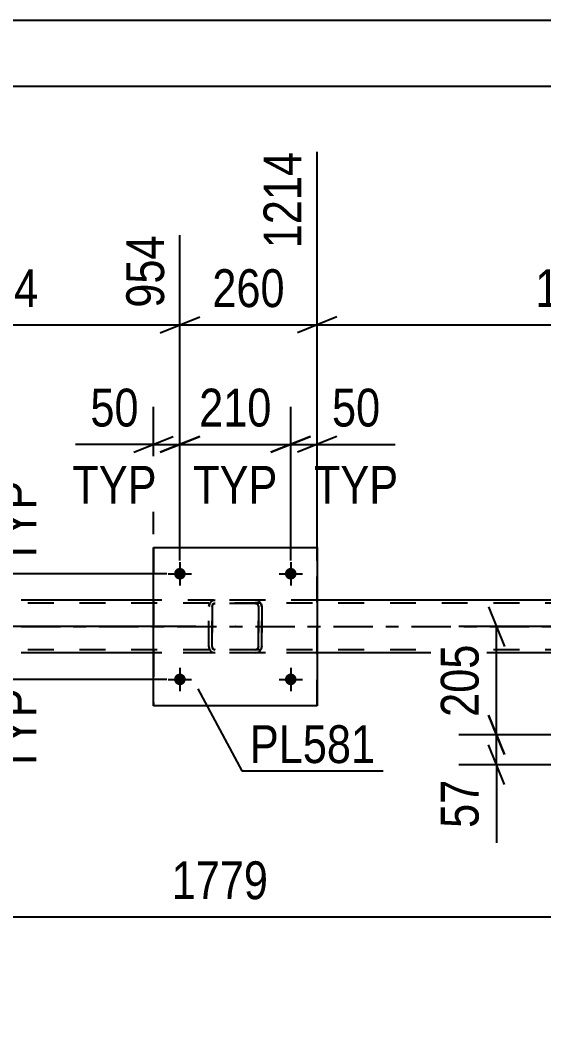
# Model space of a CAD drawing. Header units: millimetres. Extents: x -110 to 731, y -430 to 164.
# Drawn here: x -9.7 to 29.9, y 86.8 to 163.9 of the extents above; entities that cross this region are included whole.
import ezdxf

# ---------------------------------------------------------------- set-up
doc = ezdxf.new("R2010")
doc.units = ezdxf.units.MM
doc.linetypes.add('DXK_LINE_DOT2', pattern=[3.9198, 1.9599, -1.9599])
doc.linetypes.add('DXK_LINE_DOT3', pattern=[5.9187, 2.979, -0.9799, 0.9799, -0.9799])
doc.styles.add('Arial Narrow', font='ARIALN.TTF', dxfattribs={"height": 0.2})

# ---------------------------------------------------------------- blocks, each defined once
blk = doc.blocks.new('Unknown-570343290-53952')
at = {"color": 5, "linetype": 'Continuous'}
for p, q in [((730.868, 163.914), (-110.132, 163.914)), ((725.868, 158.914), (-105.132, 158.914))]:
    blk.add_line(p, q, dxfattribs=at)
blk = doc.blocks.new('Part-570343290-68815 - 68787')
at = {"color": 2, "linetype": 'Continuous'}
for p, q in [((0.355, 120.008), (-9.683, 120.008)), ((51.117, 120.008), (12.755, 120.008)), ((0.355, 116.008), (-9.683, 116.008)), ((30.886, 116.008), (12.755, 116.008))]:
    blk.add_line(p, q, dxfattribs=at)
at = {"color": 7, "linetype": 'DXK_LINE_DOT2'}
for p, q in [((651.322, 119.768), (-9.683, 119.768)), ((12.755, 120.008), (0.355, 120.008)), ((651.322, 116.248), (-9.683, 116.248)), ((651.322, 116.008), (0.355, 116.008)), ((12.755, 116.008), (0.355, 116.008))]:
    blk.add_line(p, q, dxfattribs=at)
at = {"color": 7, "linetype": 'DXK_LINE_DOT3'}
blk.add_line((-9.683, 118.008), (651.322, 118.008), dxfattribs=at)
blk = doc.blocks.new('Part-570343290-68889 - 68787')
at = {"color": 7, "linetype": 'DXK_LINE_DOT2'}
for p, q in [((4.553, 119.526), (4.59, 119.71)), ((4.553, 119.526), (4.555, 119.526)), ((4.553, 116.486), (4.553, 119.526)), ((4.591, 119.71), (4.555, 119.526)), ((4.555, 116.486), (4.555, 119.526)), ((4.811, 119.618), (4.793, 119.526)), ((4.795, 119.526), (4.793, 119.526)), ((4.793, 119.526), (4.793, 116.486)), ((4.795, 119.526), (4.813, 119.618)), ((4.795, 116.486), (4.795, 119.526)), ((4.863, 119.696), (4.811, 119.618)), ((4.813, 119.618), (4.865, 119.696)), ((4.849, 119.97), (5.033, 120.006)), ((4.849, 119.97), (4.851, 119.97)), ((5.035, 120.006), (4.851, 119.97)), ((4.941, 119.748), (4.863, 119.696)), ((4.865, 119.696), (4.943, 119.748)), ((5.033, 119.766), (4.941, 119.748)), ((4.943, 119.748), (5.035, 119.766)), ((8.075, 120.006), (5.033, 120.006)), ((8.075, 119.766), (5.033, 119.766)), ((8.073, 120.006), (8.257, 119.97)), ((8.165, 119.748), (8.073, 119.766)), ((8.258, 119.97), (8.075, 120.006)), ((8.075, 119.766), (8.166, 119.748)), ((8.165, 119.748), (8.166, 119.748)), ((8.243, 119.696), (8.165, 119.748)), ((8.166, 119.748), (8.244, 119.696)), ((8.295, 119.618), (8.243, 119.696)), ((8.244, 119.696), (8.296, 119.618)), ((8.313, 119.526), (8.295, 119.618)), ((8.296, 119.618), (8.315, 119.526)), ((8.315, 119.526), (8.313, 119.526)), ((8.313, 119.526), (8.313, 116.486)), ((8.315, 116.486), (8.315, 119.526)), ((8.517, 119.71), (8.553, 119.526)), ((8.555, 119.526), (8.518, 119.71)), ((8.555, 119.526), (8.553, 119.526)), ((8.553, 119.526), (8.553, 116.486)), ((8.555, 116.486), (8.555, 119.526)), ((4.555, 116.486), (4.553, 116.486)), ((4.59, 116.303), (4.553, 116.486)), ((4.555, 116.486), (4.591, 116.303)), ((4.793, 116.486), (4.795, 116.486)), ((4.793, 116.486), (4.811, 116.395)), ((4.813, 116.395), (4.795, 116.486)), ((8.295, 116.395), (8.313, 116.486)), ((8.315, 116.486), (8.296, 116.395)), ((8.313, 116.486), (8.315, 116.486)), ((8.553, 116.486), (8.517, 116.303)), ((8.518, 116.303), (8.555, 116.486)), ((8.553, 116.486), (8.555, 116.486)), ((4.811, 116.395), (4.863, 116.317)), ((4.865, 116.317), (4.813, 116.395)), ((4.849, 116.043), (4.851, 116.043)), ((5.033, 116.006), (4.849, 116.043)), ((4.851, 116.043), (5.035, 116.006)), ((4.863, 116.317), (4.941, 116.265)), ((4.943, 116.265), (4.865, 116.317)), ((4.941, 116.265), (5.033, 116.246)), ((5.035, 116.246), (4.943, 116.265)), ((8.075, 116.246), (5.033, 116.246)), ((8.075, 116.006), (5.033, 116.006)), ((8.073, 116.246), (8.165, 116.265)), ((8.257, 116.043), (8.073, 116.006)), ((8.166, 116.265), (8.075, 116.246)), ((8.075, 116.006), (8.258, 116.043)), ((8.165, 116.265), (8.243, 116.317)), ((8.165, 116.265), (8.166, 116.265)), ((8.244, 116.317), (8.166, 116.265)), ((8.243, 116.317), (8.295, 116.395)), ((8.296, 116.395), (8.244, 116.317))]:
    blk.add_line(p, q, dxfattribs=at)
at = {"color": 7, "linetype": 'DXK_LINE_DOT3'}
blk.add_line((6.557, 118.006), (6.551, 118.006), dxfattribs=at)
at = {"color": 7, "linetype": 'DXK_LINE_DOT2'}
for centre, start, end in [((5.033, 119.526), 112.5, 157.5), ((5.035, 119.526), 112.5, 157.5), ((8.073, 119.526), 22.5, 67.5), ((8.075, 119.526), 22.5, 67.5), ((5.033, 116.486), 202.5, 247.5), ((5.035, 116.486), 202.5, 247.5), ((8.073, 116.486), 292.5, 337.5), ((8.075, 116.486), 292.5, 337.5)]:
    blk.add_arc(centre, 0.48, start, end, dxfattribs=at)
blk = doc.blocks.new('Part-570343290-68890 - 68787')
at = {"color": 2, "linetype": 'Continuous'}
for p, q in [((0.355, 112.006), (0.355, 124.006)), ((0.355, 124.006), (0.355, 124.006)), ((0.355, 124.006), (12.755, 124.006)), ((12.755, 124.006), (12.755, 112.006)), ((0.355, 112.006), (0.355, 112.006)), ((12.755, 112.006), (0.355, 112.006))]:
    blk.add_line(p, q, dxfattribs=at)
at = {"color": 7, "linetype": 'DXK_LINE_DOT2'}
for p, q in [((0.355, 124.006), (0.355, 112.006)), ((0.355, 124.006), (0.355, 124.006)), ((12.755, 112.006), (12.755, 124.006)), ((0.355, 112.006), (0.355, 112.006))]:
    blk.add_line(p, q, dxfattribs=at)
blk = doc.blocks.new('Bolt-570343290-68954 - 68787')
at = {"linetype": 'Continuous'}
for points in [[(1.915, 114.007), (1.924, 114.099), (1.953, 114.186), (1.999, 114.266), (2.06, 114.334), (2.135, 114.388), (2.219, 114.426), (2.309, 114.445), (2.401, 114.445), (2.491, 114.426), (2.575, 114.388), (2.649, 114.334), (2.711, 114.266), (2.757, 114.186), (2.785, 114.099), (2.795, 114.007), (2.785, 113.916), (2.757, 113.828), (2.711, 113.748), (2.649, 113.68), (2.575, 113.626), (2.491, 113.589), (2.401, 113.569), (2.309, 113.57), (2.219, 113.589), (2.135, 113.626), (2.06, 113.68), (1.999, 113.749), (1.953, 113.828), (1.924, 113.916)], [(10.315, 114.007), (10.324, 114.099), (10.353, 114.186), (10.399, 114.266), (10.46, 114.334), (10.535, 114.388), (10.619, 114.426), (10.709, 114.445), (10.801, 114.445), (10.891, 114.426), (10.975, 114.388), (11.049, 114.334), (11.111, 114.266), (11.157, 114.186), (11.185, 114.099), (11.195, 114.007), (11.185, 113.916), (11.157, 113.828), (11.111, 113.748), (11.049, 113.68), (10.975, 113.626), (10.891, 113.589), (10.801, 113.569), (10.709, 113.57), (10.619, 113.589), (10.535, 113.626), (10.46, 113.68), (10.399, 113.749), (10.353, 113.828), (10.324, 113.916)]]:
    blk.add_hatch(color=1, dxfattribs=at).paths.add_polyline_path(points)
at = {"color": 1, "linetype": 'Continuous'}
for p, q in [((2.355, 114.887), (2.355, 113.127)), ((10.755, 114.887), (10.755, 113.127)), ((1.475, 114.007), (3.235, 114.007)), ((9.875, 114.007), (11.635, 114.007))]:
    blk.add_line(p, q, dxfattribs=at)
blk = doc.blocks.new('Bolt-570343290-68955 - 68787')
at = {"linetype": 'Continuous'}
for points in [[(1.915, 122.007), (1.924, 122.099), (1.953, 122.186), (1.999, 122.266), (2.06, 122.334), (2.135, 122.388), (2.219, 122.426), (2.309, 122.445), (2.401, 122.445), (2.491, 122.426), (2.575, 122.388), (2.649, 122.334), (2.711, 122.266), (2.757, 122.186), (2.785, 122.099), (2.795, 122.007), (2.785, 121.916), (2.757, 121.828), (2.711, 121.748), (2.649, 121.68), (2.575, 121.626), (2.491, 121.589), (2.401, 121.569), (2.309, 121.57), (2.219, 121.589), (2.135, 121.626), (2.06, 121.68), (1.999, 121.749), (1.953, 121.828), (1.924, 121.916)], [(10.315, 122.007), (10.324, 122.099), (10.353, 122.186), (10.399, 122.266), (10.46, 122.334), (10.535, 122.388), (10.619, 122.426), (10.709, 122.445), (10.801, 122.445), (10.891, 122.426), (10.975, 122.388), (11.049, 122.334), (11.111, 122.266), (11.157, 122.186), (11.185, 122.099), (11.195, 122.007), (11.185, 121.916), (11.157, 121.828), (11.111, 121.748), (11.049, 121.68), (10.975, 121.626), (10.891, 121.589), (10.801, 121.569), (10.709, 121.57), (10.619, 121.589), (10.535, 121.626), (10.46, 121.68), (10.399, 121.749), (10.353, 121.828), (10.324, 121.916)]]:
    blk.add_hatch(color=1, dxfattribs=at).paths.add_polyline_path(points)
at = {"color": 1, "linetype": 'Continuous'}
for p, q in [((2.355, 122.887), (2.355, 121.127)), ((10.755, 122.887), (10.755, 121.127)), ((1.475, 122.007), (3.235, 122.007)), ((9.875, 122.007), (11.635, 122.007))]:
    blk.add_line(p, q, dxfattribs=at)
blk = doc.blocks.new('StraightDimension-570343290-74168 - 68787')
at = {"color": 7, "linetype": 'Continuous'}
for p, q in [((10.755, 123.007), (10.755, 134.657)), ((12.755, 125.006), (12.755, 134.657)), ((9.255, 131.207), (12.255, 132.407)), ((14.255, 132.407), (11.255, 131.207)), ((10.755, 131.807), (12.755, 131.807)), ((12.755, 131.807), (18.661, 131.807)), ((12.755, 131.807), (18.661, 131.807))]:
    blk.add_line(p, q, dxfattribs=at)
at = {"color": 0}
blk.add_wipeout([(18.136, 132.557), (18.136, 136.757), (13.28, 136.757), (13.28, 132.557)], dxfattribs=at)
at = {"color": 0, "linetype": 'Continuous'}
blk.add_wipeout([(19.503, 126.707), (19.503, 130.907), (11.913, 130.907), (11.913, 126.707)], dxfattribs=at)
at = {"color": 3, "style": 'Arial Narrow'}
blk.add_text('50', height=2.8633, dxfattribs=at).set_placement((13.88, 133.157))
at = {"color": 3, "linetype": 'Continuous', "style": 'Arial Narrow'}
blk.add_text('TYP', height=2.8633, dxfattribs=at).set_placement((12.513, 127.307))
blk = doc.blocks.new('StraightDimension-570343290-69791 - 68787')
at = {"color": 7, "linetype": 'Continuous'}
for p, q in [((-13.011, 122.007), (-13.011, 129.741)), ((-13.011, 122.007), (-13.011, 129.741)), ((-13.611, 123.507), (-12.411, 120.507)), ((1.355, 122.007), (-15.861, 122.007)), ((-13.011, 118.006), (-13.011, 122.007)), ((-12.411, 116.506), (-13.611, 119.506)), ((3.553, 118.006), (-15.861, 118.006))]:
    blk.add_line(p, q, dxfattribs=at)
at = {"color": 0, "linetype": 'Continuous'}
blk.add_wipeout([(-7.911, 129.669), (-12.111, 129.669), (-12.111, 122.079), (-7.911, 122.079)], dxfattribs=at)
at = {"color": 0}
blk.add_wipeout([(-13.761, 129.216), (-17.961, 129.216), (-17.961, 122.532), (-13.761, 122.532)], dxfattribs=at)
at = {"color": 3, "linetype": 'Continuous', "style": 'Arial Narrow'}
blk.add_text('TYP', height=2.8633, rotation=90.00021, dxfattribs=at).set_placement((-8.511, 122.679))
at = {"color": 3, "style": 'Arial Narrow'}
blk.add_text('100', height=2.8633, rotation=90.00021, dxfattribs=at).set_placement((-14.361, 123.132))
blk = doc.blocks.new('StraightDimension-570343290-69792 - 68787')
at = {"color": 7, "linetype": 'Continuous'}
for p, q in [((-13.611, 119.506), (-12.411, 116.506)), ((3.553, 118.006), (-15.861, 118.006)), ((-13.011, 114.007), (-13.011, 118.006)), ((-12.411, 112.507), (-13.611, 115.507)), ((1.355, 114.007), (-15.861, 114.007)), ((-13.011, 114.007), (-13.011, 106.273)), ((-13.011, 114.007), (-13.011, 106.273))]:
    blk.add_line(p, q, dxfattribs=at)
at = {"color": 0}
blk.add_wipeout([(-13.761, 113.482), (-17.961, 113.482), (-17.961, 106.798), (-13.761, 106.798)], dxfattribs=at)
at = {"color": 0, "linetype": 'Continuous'}
blk.add_wipeout([(-7.911, 113.935), (-12.111, 113.935), (-12.111, 106.345), (-7.911, 106.345)], dxfattribs=at)
at = {"color": 3, "style": 'Arial Narrow'}
blk.add_text('100', height=2.8633, rotation=90.00021, dxfattribs=at).set_placement((-14.361, 107.398))
at = {"color": 3, "linetype": 'Continuous', "style": 'Arial Narrow'}
blk.add_text('TYP', height=2.8633, rotation=90.00021, dxfattribs=at).set_placement((-8.511, 106.945))
blk = doc.blocks.new('StraightDimension-570343290-70973 - 68787')
at = {"color": 7, "linetype": 'Continuous'}
for p, q in [((12.755, 123.007), (12.755, 153.964)), ((53.117, 123.007), (53.117, 149.464)), ((14.255, 141.452), (11.255, 140.252)), ((51.617, 140.252), (54.617, 141.452)), ((12.755, 140.852), (53.117, 140.852))]:
    blk.add_line(p, q, dxfattribs=at)
at = {"color": 0}
blk.add_wipeout([(37.192, 141.602), (37.192, 145.802), (28.68, 145.802), (28.68, 141.602)], dxfattribs=at)
at = {"color": 3, "style": 'Arial Narrow'}
blk.add_text('1009', height=2.8633, dxfattribs=at).set_placement((29.28, 142.202))
at = {"color": 0, "linetype": 'Continuous'}
blk.add_wipeout([(52.517, 150.064), (48.317, 150.064), (48.317, 141.552), (52.517, 141.552)], dxfattribs=at)
at = {"color": 3, "linetype": 'Continuous', "style": 'Arial Narrow'}
blk.add_text('2223', height=2.8633, rotation=90.00021, dxfattribs=at).set_placement((51.917, 142.152))
blk = doc.blocks.new('StraightDimension-570343290-70974 - 68787')
at = {"color": 7, "linetype": 'Continuous'}
for p, q in [((12.755, 123.007), (12.755, 153.964)), ((2.355, 123.007), (2.355, 147.636)), ((0.855, 140.252), (3.855, 141.452)), ((14.255, 141.452), (11.255, 140.252)), ((2.355, 140.852), (12.755, 140.852))]:
    blk.add_line(p, q, dxfattribs=at)
at = {"color": 0}
blk.add_wipeout([(10.897, 141.602), (10.897, 145.802), (4.213, 145.802), (4.213, 141.602)], dxfattribs=at)
at = {"color": 3, "style": 'Arial Narrow'}
blk.add_text('260', height=2.8633, dxfattribs=at).set_placement((4.813, 142.202))
at = {"color": 0, "linetype": 'Continuous'}
blk.add_wipeout([(12.155, 154.564), (7.955, 154.564), (7.955, 146.052), (12.155, 146.052)], dxfattribs=at)
at = {"color": 3, "linetype": 'Continuous', "style": 'Arial Narrow'}
blk.add_text('1214', height=2.8633, rotation=90.00021, dxfattribs=at).set_placement((11.555, 146.652))
blk = doc.blocks.new('StraightDimension-570343290-70975 - 68787')
at = {"color": 7, "linetype": 'Continuous'}
for p, q in [((2.355, 123.007), (2.355, 147.636)), ((-24.581, 121.008), (-24.581, 143.98)), ((-23.081, 141.452), (-26.081, 140.252)), ((0.855, 140.252), (3.855, 141.452)), ((-24.581, 140.852), (2.355, 140.852))]:
    blk.add_line(p, q, dxfattribs=at)
at = {"color": 0}
blk.add_wipeout([(-7.771, 141.602), (-7.771, 145.802), (-14.455, 145.802), (-14.455, 141.602)], dxfattribs=at)
at = {"color": 3, "style": 'Arial Narrow'}
blk.add_text('954', height=2.8633, dxfattribs=at).set_placement((-13.855, 142.202))
at = {"color": 0, "linetype": 'Continuous'}
for points in [[(1.755, 148.236), (-2.445, 148.236), (-2.445, 141.552), (1.755, 141.552)], [(-25.181, 144.58), (-29.381, 144.58), (-29.381, 141.552), (-25.181, 141.552)]]:
    blk.add_wipeout(points, dxfattribs=at)
at = {"color": 3, "linetype": 'Continuous', "style": 'Arial Narrow'}
for s, height, p in [('954', 2.8633, (1.155, 142.152)), ('0', 2.863, (-25.781, 142.152))]:
    blk.add_text(s, height=height, rotation=90.00021, dxfattribs=at).set_placement(p)
blk = doc.blocks.new('StraightDimension-570343290-74027 - 68787')
at = {"color": 7, "linetype": 'Continuous'}
for p, q in [((-24.581, 115.008), (-24.581, 92.885)), ((35.352, 108.809), (35.352, 87.401)), ((-23.081, 96.613), (-26.081, 95.413)), ((33.852, 95.413), (36.852, 96.613)), ((-24.581, 96.013), (35.352, 96.013))]:
    blk.add_line(p, q, dxfattribs=at)
at = {"color": 0}
blk.add_wipeout([(9.641, 96.763), (9.641, 100.963), (1.129, 100.963), (1.129, 96.763)], dxfattribs=at)
at = {"color": 3, "style": 'Arial Narrow'}
blk.add_text('1779', height=2.8633, dxfattribs=at).set_placement((1.729, 97.363))
at = {"color": 0, "linetype": 'Continuous'}
for points in [[(-25.181, 95.313), (-29.381, 95.313), (-29.381, 92.285), (-25.181, 92.285)], [(34.752, 95.313), (30.552, 95.313), (30.552, 86.801), (34.752, 86.801)]]:
    blk.add_wipeout(points, dxfattribs=at)
at = {"color": 3, "linetype": 'Continuous', "style": 'Arial Narrow'}
for s, height, p in [('0', 2.863, (-25.781, 92.885)), ('1779', 2.8633, (34.152, 87.401))]:
    blk.add_text(s, height=height, rotation=90.00021, dxfattribs=at).set_placement(p)
blk = doc.blocks.new('StraightDimension-570343290-74169 - 68787')
at = {"color": 7, "linetype": 'Continuous'}
for p, q in [((2.355, 123.007), (2.355, 134.657)), ((10.755, 123.007), (10.755, 134.657)), ((0.855, 131.207), (3.855, 132.407)), ((12.255, 132.407), (9.255, 131.207)), ((2.355, 131.807), (10.755, 131.807))]:
    blk.add_line(p, q, dxfattribs=at)
at = {"color": 0}
blk.add_wipeout([(9.897, 132.557), (9.897, 136.757), (3.213, 136.757), (3.213, 132.557)], dxfattribs=at)
at = {"color": 0, "linetype": 'Continuous'}
blk.add_wipeout([(10.35, 126.707), (10.35, 130.907), (2.76, 130.907), (2.76, 126.707)], dxfattribs=at)
at = {"color": 3, "style": 'Arial Narrow'}
blk.add_text('210', height=2.8633, dxfattribs=at).set_placement((3.813, 133.157))
at = {"color": 3, "linetype": 'Continuous', "style": 'Arial Narrow'}
blk.add_text('TYP', height=2.8633, dxfattribs=at).set_placement((3.36, 127.307))
blk = doc.blocks.new('StraightDimension-570343290-74170 - 68787')
at = {"color": 7, "linetype": 'Continuous'}
for p, q in [((0.355, 125.006), (0.355, 134.657)), ((2.355, 123.007), (2.355, 134.657)), ((-1.145, 131.207), (1.855, 132.407)), ((3.855, 132.407), (0.855, 131.207)), ((0.355, 131.807), (-5.552, 131.807)), ((0.355, 131.807), (-5.552, 131.807)), ((0.355, 131.807), (2.355, 131.807))]:
    blk.add_line(p, q, dxfattribs=at)
at = {"color": 0}
blk.add_wipeout([(-0.17, 132.557), (-0.17, 136.757), (-5.027, 136.757), (-5.027, 132.557)], dxfattribs=at)
at = {"color": 0, "linetype": 'Continuous'}
blk.add_wipeout([(1.196, 126.707), (1.196, 130.907), (-6.393, 130.907), (-6.393, 126.707)], dxfattribs=at)
at = {"color": 3, "style": 'Arial Narrow'}
blk.add_text('50', height=2.8633, dxfattribs=at).set_placement((-4.427, 133.157))
at = {"color": 3, "linetype": 'Continuous', "style": 'Arial Narrow'}
blk.add_text('TYP', height=2.8633, dxfattribs=at).set_placement((-5.793, 127.307))
blk = doc.blocks.new('StraightDimension-570343290-74450 - 68787')
at = {"color": 7, "linetype": 'Continuous'}
for p, q in [((25.739, 119.508), (26.939, 116.508)), ((33.418, 118.008), (23.489, 118.008)), ((26.339, 109.809), (26.339, 118.008)), ((26.939, 108.309), (25.739, 111.309)), ((34.352, 109.809), (23.489, 109.809))]:
    blk.add_line(p, q, dxfattribs=at)
at = {"color": 0}
blk.add_wipeout([(25.589, 117.251), (21.389, 117.251), (21.389, 110.566), (25.589, 110.566)], dxfattribs=at)
at = {"color": 3, "style": 'Arial Narrow'}
blk.add_text('205', height=2.8633, rotation=90.00021, dxfattribs=at).set_placement((24.989, 111.166))
blk = doc.blocks.new('StraightDimension-570343290-74451 - 68787')
at = {"color": 7, "linetype": 'Continuous'}
for p, q in [((25.739, 111.309), (26.939, 108.309)), ((34.352, 109.809), (23.489, 109.809)), ((26.339, 107.54), (26.339, 109.809)), ((26.939, 106.04), (25.739, 109.04)), ((34.582, 107.54), (23.489, 107.54)), ((26.339, 107.54), (26.339, 101.634)), ((26.339, 107.54), (26.339, 101.634))]:
    blk.add_line(p, q, dxfattribs=at)
at = {"color": 0}
blk.add_wipeout([(25.589, 107.015), (21.389, 107.015), (21.389, 102.159), (25.589, 102.159)], dxfattribs=at)
at = {"color": 3, "style": 'Arial Narrow'}
blk.add_text('57', height=2.8633, rotation=90.00021, dxfattribs=at).set_placement((24.989, 102.759))
blk = doc.blocks.new('Mark-570343290-74213 - 68787')
at = {"color": 30, "linetype": 'Continuous'}
for p, q in [((3.711, 113.292), (7.058, 107.069)), ((7.058, 107.069), (17.762, 107.069))]:
    blk.add_line(p, q, dxfattribs=at)
at = {"color": 0}
blk.add_wipeout([(17.162, 107.669), (17.162, 110.669), (7.658, 110.669), (7.658, 107.669)], dxfattribs=at)
blk.add_wipeout([(17.162, 107.669), (17.162, 110.669), (7.658, 110.669), (7.658, 107.669)], dxfattribs=at)
at = {"color": 3, "style": 'Arial Narrow'}
blk.add_text('PL581', height=2.8633, dxfattribs=at).set_placement((7.658, 107.669))

msp = doc.modelspace()

# ---------------------------------------------------------------- block references
for name in ['Unknown-570343290-53952', 'Part-570343290-68890 - 68787', 'Bolt-570343290-68955 - 68787', 'Part-570343290-68815 - 68787', 'Part-570343290-68889 - 68787', 'Bolt-570343290-68954 - 68787']:
    msp.add_blockref(name, (0, 0))

# ---------------------------------------------------------------- next in the draw order: block references
for name in ['StraightDimension-570343290-74168 - 68787', 'StraightDimension-570343290-69791 - 68787']:
    msp.add_blockref(name, (0, 0))

# ---------------------------------------------------------------- next in the draw order: block references
for name in ['StraightDimension-570343290-70973 - 68787', 'StraightDimension-570343290-69792 - 68787']:
    msp.add_blockref(name, (0, 0))

# ---------------------------------------------------------------- next in the draw order: block references
for name in ['StraightDimension-570343290-70974 - 68787', 'StraightDimension-570343290-74027 - 68787']:
    msp.add_blockref(name, (0, 0))

# ---------------------------------------------------------------- next in the draw order: block references
for name in ['StraightDimension-570343290-70975 - 68787', 'StraightDimension-570343290-74450 - 68787', 'Mark-570343290-74213 - 68787']:
    msp.add_blockref(name, (0, 0))

# ---------------------------------------------------------------- next in the draw order: block references
for name in ['StraightDimension-570343290-74169 - 68787', 'StraightDimension-570343290-74451 - 68787']:
    msp.add_blockref(name, (0, 0))

# ---------------------------------------------------------------- next in the draw order: block references
msp.add_blockref('StraightDimension-570343290-74170 - 68787', (0, 0))

doc.saveas('drawing.dxf')
